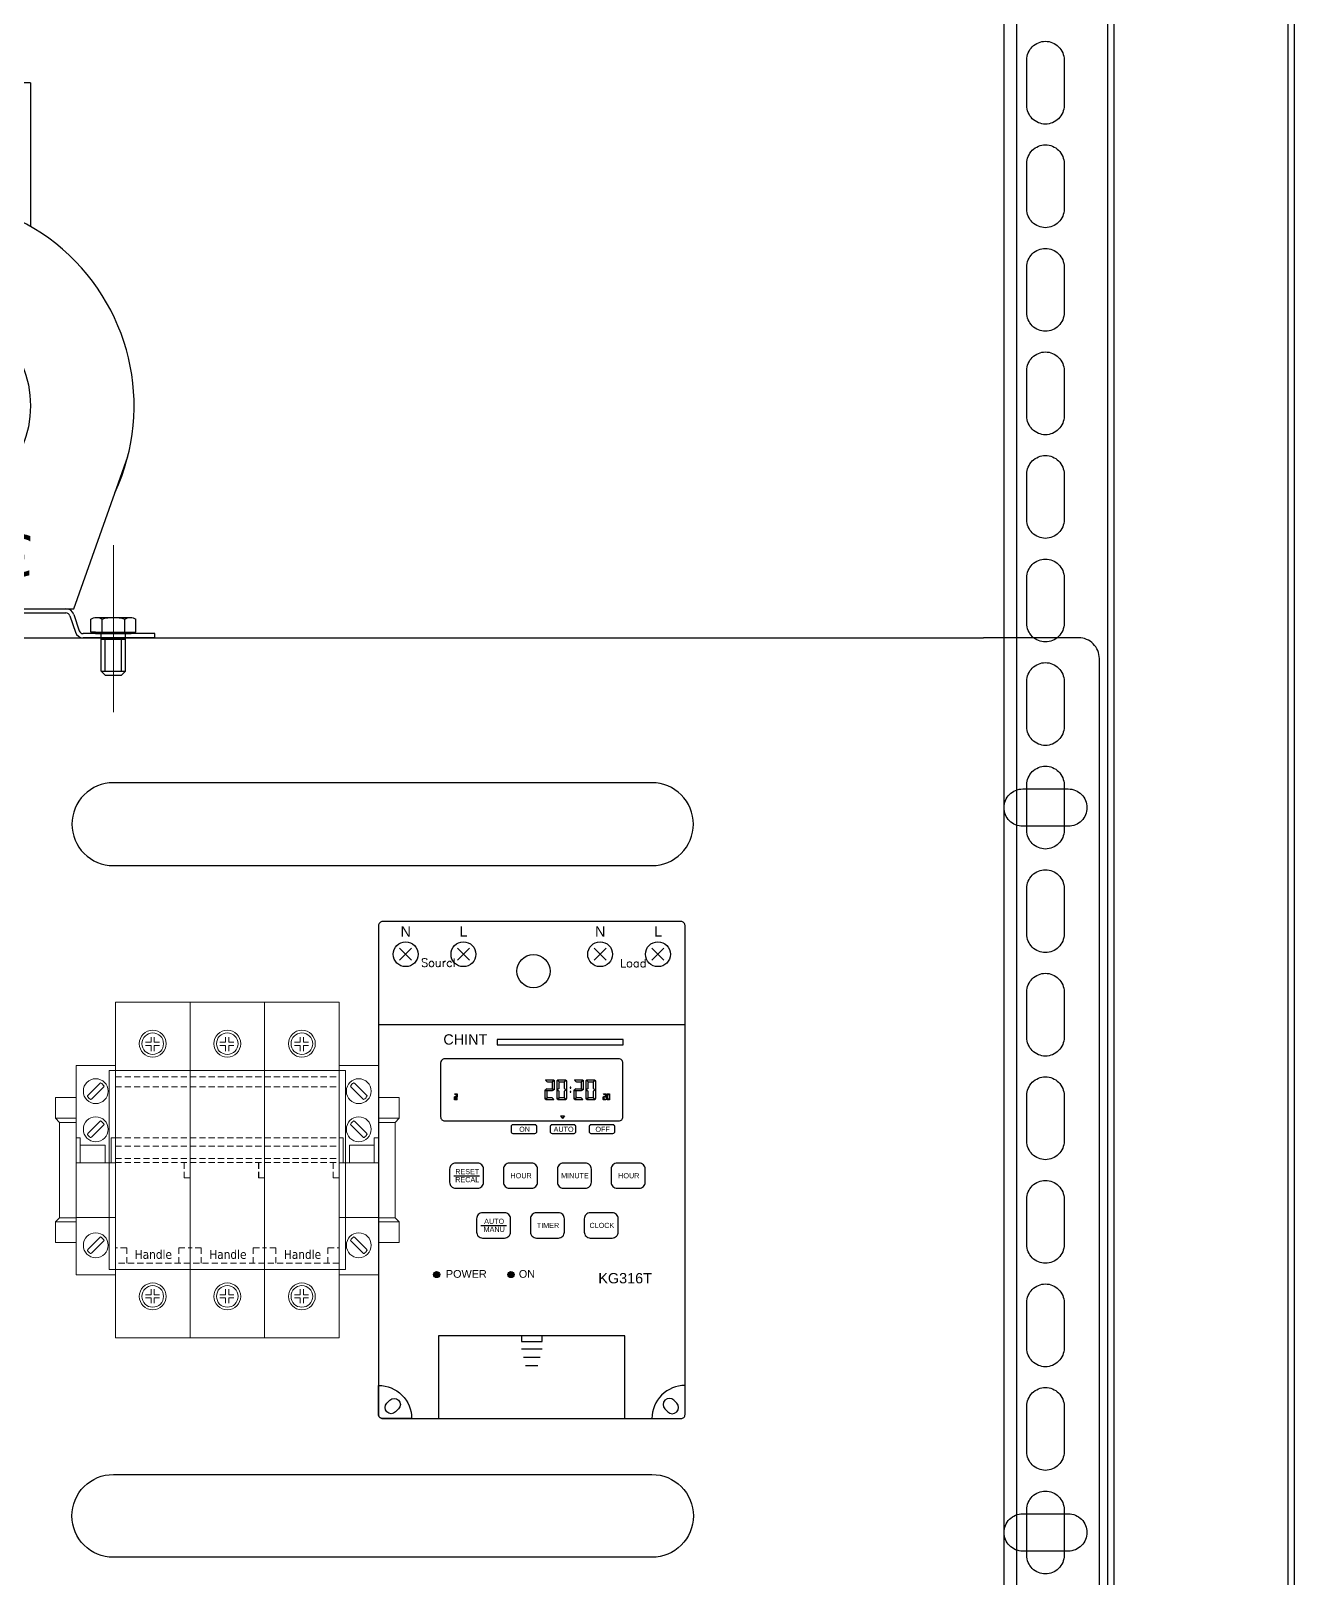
# Model space of a CAD drawing. Header units: millimetres. Extents: x -28296 to 1159, y -35880 to -26991.
# Drawn here: x -23359 to -23054.1, y -33031.2 to -32657.7 of the extents above; entities that cross this region are included whole.
import ezdxf
from ezdxf.enums import TextEntityAlignment as Align

# ---------------------------------------------------------------- set-up
doc = ezdxf.new("R2010")
doc.units = ezdxf.units.MM
doc.header["$LTSCALE"] = 3
for name, pattern in [('ASVLTYPE', [0.75, 0.5, -0.25]), ('CENTER', [50.8, 31.75, -6.35, 6.35, -6.35]), ('DASHED', [19.05, 12.7, -6.35])]:
    doc.linetypes.add(name, pattern=pattern)
for name, color, linetype in [('@.DM. NÉT CHÍNH', 7, 'Continuous'), ('@.VISIBLE', 7, 'Continuous'), ('dim', 7, 'Continuous'), ('EQUIPMENT', 4, 'Continuous')]:
    doc.layers.add(name, color=color, linetype=linetype)
doc.layers.add('Center', color=10, linetype='CENTER', lineweight=9)
doc.styles.add('Arial', font='arial.ttf')
doc.styles.get("Standard").update_dxf_attribs({"font": 'arial.ttf'})
doc.styles.add('Tahoma (Input Text)', font='tahoma.ttf')

# ---------------------------------------------------------------- blocks, each defined once
blk = doc.blocks.new('Oval-L')
at = {"layer": '@.VISIBLE', "color": 6}
blk.add_lwpolyline([(-5.5, -4.5), (5.5, -4.5, 0.414214), (10, 0), (10, 0, 0.414214), (5.5, 4.5), (-5.5, 4.5, 0.414214), (-10, 0), (-10, 0, 0.414214)], format="xyb", close=True, dxfattribs=at)
blk = doc.blocks.new('Oval 20x9')
at = {"layer": '@.VISIBLE', "color": 2}
blk.add_lwpolyline([(-5.5, -4.5), (5.5, -4.5, 0.414214), (10, 0), (10, 0, 0.414214), (5.5, 4.5), (-5.5, 4.5, 0.414214), (-10, 0), (-10, 0, 0.414214)], format="xyb", close=True, dxfattribs=at)
blk = doc.blocks.new('*U371')
at = {"layer": '@.VISIBLE'}
blk.add_line((28, 128.5), (778, 128.5), dxfattribs=at)
blk.add_lwpolyline([(778, -128.5), (801, -128.5, 0.414214), (806, -123.5), (806, 123.5, 0.414214), (801, 128.5), (778, 128.5)], format="xyb", dxfattribs=at)
at = {"layer": '@.VISIBLE', "xscale": -1}
for p in [(793, 87.5), (793, -87.5)]:
    blk.add_blockref('Oval 20x9', p, dxfattribs=at)
blk = doc.blocks.new('M6x10')
at = {"color": 0, "linetype": 'Continuous'}
for p, q in [((0, -4.31), (0, 4.31)), ((0, 4.31), (0.35, 4.31)), ((0.35, -5.46), (0.35, 5.46)), ((0.35, 5.46), (3.51, 5.46)), ((0.35, 4.31), (0.35, 5.46)), ((3.92, -4.09), (3.92, 4.09)), ((-10, 1.98), (-9.03, 2.95)), ((-10, -1.98), (-10, 1.98)), ((-9.03, 2.95), (0, 2.95)), ((-9.03, -2.95), (-9.03, 2.95)), ((-1.33, -2.95), (-1.33, 2.95)), ((0.35, 2.73), (3.51, 2.73)), ((-10, -1.98), (-9.03, -2.95)), ((-9.03, -2.95), (0, -2.95)), ((0.35, -2.73), (3.51, -2.73)), ((0, -4.31), (0.35, -4.31)), ((0.35, -4.31), (0.35, -5.46)), ((0.35, -5.46), (3.51, -5.46))]:
    blk.add_line(p, q, dxfattribs=at)
at = {"color": 0, "linetype": 'DASHED'}
for p, q in [((-9.03, 1.98), (-1.33, 1.98)), ((-9.03, -1.98), (-1.33, -1.98))]:
    blk.add_line(p, q, dxfattribs=at)
at = {"color": 0, "linetype": 'Continuous'}
for centre, radius, start, end in [((1.4, 4.09), 2.51, 327.1328, 32.8672), ((-5.53, 0), 9.45, 343.2214, 16.7786), ((1.4, -4.09), 2.51, 327.1328, 32.8672)]:
    blk.add_arc(centre, radius, start, end, dxfattribs=at)
blk = doc.blocks.new('*U361')
for p, q in [((5874.26, 383.96), (5891.54, 383.96)), ((5874.26, 383.96), (5874.26, 382.96)), ((5874.26, 382.96), (5891.54, 382.96)), ((5893.8, 378.33), (5892.49, 382.28)), ((5894.75, 378.65), (5893.44, 382.6)), ((5963.77, 378.65), (5965.08, 382.6)), ((5964.72, 378.33), (5966.03, 382.28)), ((5984.26, 383.96), (5966.98, 383.96)), ((5984.26, 382.96), (5966.98, 382.96)), ((5984.26, 383.96), (5984.26, 382.96)), ((5962.82, 377.96), (5895.7, 377.96)), ((5926.26, 251.7), (5926.26, 247.96)), ((5932.26, 251.7), (5932.26, 247.96)), ((5932.26, 247.96), (5926.26, 247.96))]:
    blk.add_line(p, q)
at = {"lineweight": -3}
for p, q in [((5893.8, 376.96), (5880.79, 340.23)), ((5895.7, 376.96), (5893.8, 376.96)), ((5962.82, 376.96), (5895.7, 376.96)), ((5962.82, 376.96), (5964.72, 376.96)), ((5964.72, 376.96), (5977.58, 340.83)), ((5904.26, 249.96), (5904.26, 284.66)), ((5954.26, 249.96), (5954.26, 284.66)), ((5919.26, 249.96), (5921.26, 253.43)), ((5920.26, 251.7), (5938.26, 251.7)), ((5921.26, 253.43), (5937.26, 253.43)), ((5921.26, 253.43), (5923.26, 253.43)), ((5923.26, 253.43), (5923.26, 251.7)), ((5935.26, 253.43), (5935.26, 251.7)), ((5939.26, 249.96), (5937.26, 253.43)), ((5904.26, 249.96), (5919.26, 249.96)), ((5954.26, 249.96), (5939.26, 249.96))]:
    blk.add_line(p, q, dxfattribs=at)
blk.add_circle((5929.26, 327.96), 25, dxfattribs=at)
for centre, radius, start, end in [((5891.54, 381.96), 2, 18.4349, 90), ((5891.54, 381.96), 1, 18.4349, 90), ((5966.98, 381.96), 2, 90, 161.5651), ((5966.98, 381.96), 1, 90, 161.5651), ((5895.7, 378.96), 2, 198.4349, 270), ((5895.7, 378.96), 1, 198.4349, 270), ((5962.82, 378.96), 1, 270, 341.5651), ((5962.82, 378.96), 2, 270, 341.5651)]:
    blk.add_arc(centre, radius, start, end)
blk.add_arc((5929.26, 327.96), 50, 155.1749, 24.2721, dxfattribs=at)
at = {"layer": 'Center', "ltscale": 0.5}
for p, q in [((5884.26, 361.63), (5884.26, 401.95)), ((5974.26, 361.63), (5974.26, 401.95))]:
    blk.add_line(p, q, dxfattribs=at)
at = {"layer": 'Center'}
for p, q in [((5929.26, 317.96), (5929.26, 337.96)), ((5919.26, 327.96), (5939.26, 327.96))]:
    blk.add_line(p, q, dxfattribs=at)
at = {"xscale": -1, "rotation": 90}
blk.add_blockref('M6x10', (5884.26, 382.96), dxfattribs=at)
at = {"rotation": 270}
blk.add_blockref('M6x10', (5974.26, 382.96), dxfattribs=at)
at = {"color": 40, "lineweight": -3, "true_color": 0xf8d731}
note = blk.add_mtext_dynamic_manual_height_columns('300-600A\\P', width=10, gutter_width=0, heights=[15.56, 3.14], dxfattribs=dict(at, insert=(5903.4, 369.12), char_height=10, attachment_point=1, style='Tahoma (Input Text)'))
for column, words in zip(note.columns.linked_columns, [' ']):
    column.text = words
blk = doc.blocks.new('fdfdgg')
at = {"layer": 'dim', "lineweight": 9}
for p, q in [((21553.96, -263092.76), (21563.46, -263092.76)), ((21553.96, -263092.76), (21553.96, -263143.26)), ((21563.46, -263092.76), (21563.46, -263143.26)), ((21560.65, -263100), (21557.67, -263097.02)), ((21559.76, -263100.89), (21556.78, -263097.91)), ((21563.46, -263100.51), (21568.46, -263100.51)), ((21568.46, -263100.51), (21568.46, -263105.51)), ((21559.76, -263110.09), (21556.78, -263107.11)), ((21560.65, -263109.2), (21557.67, -263106.22)), ((21563.46, -263105.51), (21568.46, -263105.51)), ((21567.46, -263106.51), (21563.46, -263106.51)), ((21568.46, -263105.51), (21567.46, -263106.51)), ((21567.46, -263106.51), (21567.46, -263129.51)), ((21554.96, -263110.26), (21553.96, -263110.26)), ((21554.96, -263116.26), (21554.96, -263110.26)), ((21556.46, -263116.26), (21556.46, -263111.96)), ((21556.46, -263111.96), (21562.46, -263111.96)), ((21563.46, -263110.26), (21562.46, -263110.26)), ((21562.46, -263110.26), (21562.46, -263116.26)), ((21553.96, -263116.26), (21563.46, -263116.26)), ((21553.96, -263129.46), (21563.46, -263129.46)), ((21567.46, -263129.51), (21563.46, -263129.51)), ((21563.46, -263130.51), (21568.46, -263130.51)), ((21567.46, -263129.51), (21568.46, -263130.51)), ((21568.46, -263130.51), (21568.46, -263135.51)), ((21560.65, -263137.2), (21557.67, -263134.22)), ((21559.76, -263138.09), (21556.78, -263135.11)), ((21563.46, -263135.51), (21568.46, -263135.51)), ((21563.46, -263143.26), (21553.96, -263143.26))]:
    blk.add_line(p, q, dxfattribs=at)
for centre in [(21558.71, -263098.96), (21558.71, -263108.16), (21558.71, -263136.16)]:
    blk.add_circle(centre, 3, dxfattribs=at)
for centre, radius, start, end in [((21558.71, -263098.96), 2.35, 123.5008, 146.4992), ((21557.53, -263097.16), 0.2, 45, 123.5008), ((21556.92, -263097.77), 0.2, 146.4992, 225), ((21558.71, -263098.96), 2.35, 303.5008, 326.4992), ((21560.51, -263100.14), 0.2, 326.4992, 45), ((21559.9, -263100.75), 0.2, 225, 303.5008), ((21556.92, -263106.97), 0.2, 146.4992, 225), ((21558.71, -263108.16), 2.35, 123.5008, 146.4992), ((21557.53, -263106.36), 0.2, 45, 123.5008), ((21559.9, -263109.95), 0.2, 225, 303.5008), ((21558.71, -263108.16), 2.35, 303.5008, 326.4992), ((21560.51, -263109.34), 0.2, 326.4992, 45), ((21558.71, -263136.16), 2.35, 123.5008, 146.4992), ((21557.53, -263134.36), 0.2, 45, 123.5008), ((21556.92, -263134.97), 0.2, 146.4992, 225), ((21559.9, -263137.95), 0.2, 225, 303.5008), ((21558.71, -263136.16), 2.35, 303.5008, 326.4992), ((21560.51, -263137.34), 0.2, 326.4992, 45)]:
    blk.add_arc(centre, radius, start, end, dxfattribs=at)
at = {"layer": 'EQUIPMENT', "color": 132, "linetype": 'ASVLTYPE', "lineweight": 9}
blk.add_lwpolyline([(21553.96, -263095.51), (21553.96, -263140.51)], dxfattribs=at)
blk = doc.blocks.new('gfdgfdgd')
at = {"layer": 'EQUIPMENT', "color": 30, "lineweight": 9}
for p, q in [((20060.74, -262008.25), (20059.37, -262008.25)), ((20060.74, -262009.02), (20059.37, -262009.02)), ((20060.74, -262007.01), (20060.74, -262008.25)), ((20060.74, -262009.02), (20060.74, -262010.39)), ((20061.51, -262007.01), (20061.51, -262008.25)), ((20062.75, -262008.25), (20061.51, -262008.25)), ((20061.51, -262009.02), (20061.51, -262010.39)), ((20062.75, -262009.02), (20061.51, -262009.02)), ((20078.74, -262008.25), (20077.37, -262008.25)), ((20078.74, -262009.02), (20077.37, -262009.02)), ((20078.74, -262007.01), (20078.74, -262008.25)), ((20078.74, -262009.02), (20078.74, -262010.39)), ((20079.51, -262007.01), (20079.51, -262008.25)), ((20080.75, -262008.25), (20079.51, -262008.25)), ((20079.51, -262009.02), (20079.51, -262010.39)), ((20080.75, -262009.02), (20079.51, -262009.02)), ((20096.74, -262008.25), (20095.37, -262008.25)), ((20096.74, -262009.02), (20095.37, -262009.02)), ((20096.74, -262007.01), (20096.74, -262008.25)), ((20096.74, -262009.02), (20096.74, -262010.39)), ((20097.51, -262007.01), (20097.51, -262008.25)), ((20098.75, -262008.25), (20097.51, -262008.25)), ((20097.51, -262009.02), (20097.51, -262010.39)), ((20098.75, -262009.02), (20097.51, -262009.02)), ((20060.74, -262069.23), (20059.37, -262069.23)), ((20060.74, -262070), (20059.37, -262070)), ((20060.74, -262069.23), (20060.74, -262067.85)), ((20060.74, -262071.24), (20060.74, -262070)), ((20061.51, -262069.23), (20061.51, -262067.85)), ((20062.75, -262069.23), (20061.51, -262069.23)), ((20062.75, -262070), (20061.51, -262070)), ((20061.51, -262071.24), (20061.51, -262070)), ((20078.74, -262069.23), (20077.37, -262069.23)), ((20078.74, -262070), (20077.37, -262070)), ((20078.74, -262069.23), (20078.74, -262067.85)), ((20078.74, -262071.24), (20078.74, -262070)), ((20079.51, -262069.23), (20079.51, -262067.85)), ((20080.75, -262069.23), (20079.51, -262069.23)), ((20080.75, -262070), (20079.51, -262070)), ((20079.51, -262071.24), (20079.51, -262070)), ((20096.74, -262069.23), (20095.37, -262069.23)), ((20096.74, -262070), (20095.37, -262070)), ((20096.74, -262069.23), (20096.74, -262067.85)), ((20096.74, -262071.24), (20096.74, -262070)), ((20097.51, -262069.23), (20097.51, -262067.85)), ((20098.75, -262069.23), (20097.51, -262069.23)), ((20098.75, -262070), (20097.51, -262070)), ((20097.51, -262071.24), (20097.51, -262070))]:
    blk.add_line(p, q, dxfattribs=at)
at = {"layer": 'EQUIPMENT', "color": 132, "linetype": 'ASVLTYPE', "lineweight": 9}
for p, q in [((20052.14, -262019), (20070.14, -262019)), ((20070.14, -262019), (20088.14, -262019)), ((20088.14, -262019), (20106.14, -262019)), ((20052.14, -262031.32), (20070.14, -262031.32)), ((20070.14, -262031.32), (20088.14, -262031.32)), ((20088.14, -262031.32), (20106.14, -262031.32)), ((20052.14, -262033.32), (20070.14, -262033.32)), ((20052.14, -262036.32), (20070.14, -262036.32)), ((20070.14, -262033.32), (20088.14, -262033.32)), ((20070.14, -262036.32), (20088.14, -262036.32)), ((20088.14, -262033.32), (20106.14, -262033.32)), ((20088.14, -262036.32), (20106.14, -262036.32)), ((20052.14, -262037.32), (20070.14, -262037.32)), ((20070.14, -262037.32), (20088.14, -262037.32)), ((20088.14, -262037.32), (20106.14, -262037.32))]:
    blk.add_line(p, q, dxfattribs=at)
at = {"layer": 'EQUIPMENT', "color": 31, "linetype": 'Continuous', "lineweight": 9}
for points in [[(20052.14, -261998.62), (20070.14, -261998.62), (20070.14, -262079.62), (20052.14, -262079.62)], [(20070.14, -261998.62), (20088.14, -261998.62), (20088.14, -262079.62), (20070.14, -262079.62)], [(20088.14, -261998.62), (20106.14, -261998.62), (20106.14, -262079.62), (20088.14, -262079.62)]]:
    blk.add_lwpolyline(points, close=True, dxfattribs=at)
for points in [[(20070.14, -261998.62), (20070.14, -262079.62)], [(20070.14, -261998.62), (20070.14, -262079.62)], [(20088.14, -261998.62), (20088.14, -262079.62)], [(20088.14, -261998.62), (20088.14, -262079.62)], [(20106.14, -261998.62), (20106.14, -262079.62)]]:
    blk.add_lwpolyline(points, dxfattribs=at)
at = {"layer": 'EQUIPMENT', "color": 132, "linetype": 'ASVLTYPE', "lineweight": 9}
for points in [[(20052.14, -262016.62), (20070.14, -262016.62), (20070.14, -262061.62), (20052.14, -262061.62)], [(20070.14, -262016.62), (20088.14, -262016.62), (20088.14, -262061.62), (20070.14, -262061.62)], [(20088.14, -262016.62), (20106.14, -262016.62), (20106.14, -262061.62), (20088.14, -262061.62)]]:
    blk.add_lwpolyline(points, close=True, dxfattribs=at)
for points in [[(20070.14, -262016.62), (20070.14, -262061.62)], [(20070.14, -262016.62), (20070.14, -262061.62)], [(20088.14, -262016.62), (20088.14, -262061.62)], [(20088.14, -262016.62), (20088.14, -262061.62)], [(20070.14, -262041.04), (20068.71, -262041.04), (20068.71, -262037.32)], [(20088.14, -262041.04), (20086.71, -262041.04), (20086.71, -262037.32)], [(20106.14, -262041.04), (20104.71, -262041.04), (20104.71, -262037.32)], [(20054.87, -262061.62), (20054.87, -262057.91), (20052.14, -262057.91)], [(20067.41, -262061.62), (20067.41, -262057.91), (20070.14, -262057.91)], [(20072.87, -262061.62), (20072.87, -262057.91), (20070.14, -262057.91)], [(20072.87, -262061.62), (20072.87, -262057.91), (20070.14, -262057.91)], [(20085.41, -262061.62), (20085.41, -262057.91), (20088.14, -262057.91)], [(20090.87, -262061.62), (20090.87, -262057.91), (20088.14, -262057.91)], [(20103.41, -262061.62), (20103.41, -262057.91), (20106.14, -262057.91)]]:
    blk.add_lwpolyline(points, dxfattribs=at)
at = {"layer": 'EQUIPMENT', "color": 141, "lineweight": 9}
for centre in [(20061.14, -262008.62), (20079.14, -262008.62), (20097.14, -262008.62), (20061.14, -262069.62), (20079.14, -262069.62), (20097.14, -262069.62)]:
    blk.add_circle(centre, 3.24, dxfattribs=at)
at = {"layer": 'EQUIPMENT', "color": 9, "lineweight": 9}
for centre in [(20061.14, -262008.62), (20079.14, -262008.62), (20097.14, -262008.62), (20061.14, -262069.62), (20079.14, -262069.62), (20097.14, -262069.62)]:
    blk.add_circle(centre, 2.61, dxfattribs=at)
at = {"color": 6, "xscale": -1}
blk.add_blockref('fdfdgg', (41606.1, 1078.88), dxfattribs=at)
at = {"color": 6}
blk.add_blockref('fdfdgg', (-1447.83, 1078.88), dxfattribs=at)
at = {"layer": 'EQUIPMENT', "color": 9, "linetype": 'Continuous', "lineweight": 9, "style": 'Tahoma (Input Text)'}
for p in [(20061.29, -262059.48), (20079.29, -262059.48), (20097.29, -262059.48)]:
    blk.add_text('Handle', height=2.16, dxfattribs=at).set_placement(p, align=Align.MIDDLE_CENTER)
blk = doc.blocks.new('ffdgfdgd')
at = {"color": 3, "lineweight": 9}
blk.add_lwpolyline([(19954.75, -262015.12), (20011.75, -262015.12), (20011.75, -262063.12), (19954.75, -262063.12)], close=True, dxfattribs=at)
at = {"layer": 'EQUIPMENT', "color": 132, "linetype": 'ASVLTYPE', "lineweight": 9}
for p, q in [((19956.25, -262019), (19974.25, -262019)), ((19974.25, -262019), (19992.25, -262019)), ((19992.25, -262019), (20010.25, -262019)), ((19956.25, -262031.32), (19974.25, -262031.32)), ((19974.25, -262031.32), (19992.25, -262031.32)), ((19992.25, -262031.32), (20010.25, -262031.32)), ((19956.25, -262033.32), (19974.25, -262033.32)), ((19956.25, -262036.32), (19974.25, -262036.32)), ((19974.25, -262033.32), (19992.25, -262033.32)), ((19974.25, -262036.32), (19992.25, -262036.32)), ((19992.25, -262033.32), (20010.25, -262033.32)), ((19992.25, -262036.32), (20010.25, -262036.32)), ((19956.25, -262037.32), (19974.25, -262037.32)), ((19974.25, -262037.32), (19992.25, -262037.32)), ((19992.25, -262037.32), (20010.25, -262037.32))]:
    blk.add_line(p, q, dxfattribs=at)
at = {"layer": 'EQUIPMENT', "color": 31, "linetype": 'Continuous', "lineweight": 9}
for points in [[(19956.25, -262016.62), (19956.25, -262061.62)], [(19956.25, -262061.62), (19956.25, -262016.62)], [(19974.25, -262016.62), (19974.25, -262061.62)], [(19974.25, -262016.62), (19974.25, -262061.62)], [(19974.25, -262016.62), (19974.25, -262061.62)], [(19974.25, -262061.62), (19974.25, -262016.62)], [(19992.25, -262016.62), (19992.25, -262061.62)], [(19992.25, -262016.62), (19992.25, -262061.62)], [(19992.25, -262016.62), (19992.25, -262061.62)], [(19992.25, -262061.62), (19992.25, -262016.62)], [(20010.25, -262016.62), (20010.25, -262061.62)], [(20010.25, -262016.62), (20010.25, -262061.62)]]:
    blk.add_lwpolyline(points, dxfattribs=at)
at = {"layer": 'EQUIPMENT', "color": 132, "linetype": 'ASVLTYPE', "lineweight": 9}
for points in [[(19956.25, -262016.62), (19974.25, -262016.62), (19974.25, -262061.62), (19956.25, -262061.62)], [(19974.25, -262016.62), (19992.25, -262016.62), (19992.25, -262061.62), (19974.25, -262061.62)], [(19992.25, -262016.62), (20010.25, -262016.62), (20010.25, -262061.62), (19992.25, -262061.62)]]:
    blk.add_lwpolyline(points, close=True, dxfattribs=at)
for points in [[(19974.25, -262016.62), (19974.25, -262061.62)], [(19974.25, -262016.62), (19974.25, -262061.62)], [(19992.25, -262016.62), (19992.25, -262061.62)], [(19992.25, -262016.62), (19992.25, -262061.62)], [(19974.25, -262041.04), (19972.83, -262041.04), (19972.83, -262037.32)], [(19992.25, -262041.04), (19990.83, -262041.04), (19990.83, -262037.32)], [(20010.25, -262041.04), (20008.83, -262041.04), (20008.83, -262037.32)], [(19971.52, -262061.62), (19971.52, -262057.91), (19974.25, -262057.91)], [(19976.98, -262061.62), (19976.98, -262057.91), (19974.25, -262057.91)], [(19989.52, -262061.62), (19989.52, -262057.91), (19992.25, -262057.91)], [(19994.98, -262061.62), (19994.98, -262057.91), (19992.25, -262057.91)], [(20007.52, -262061.62), (20007.52, -262057.91), (20010.25, -262057.91)]]:
    blk.add_lwpolyline(points, dxfattribs=at)
at = {"layer": 'EQUIPMENT', "color": 9, "linetype": 'Continuous', "lineweight": 9, "style": 'Tahoma (Input Text)'}
for p in [(19965.4, -262059.48), (19983.4, -262059.48), (20001.4, -262059.48)]:
    blk.add_text('Handle', height=2.16, dxfattribs=at).set_placement(p, align=Align.MIDDLE_CENTER)
blk = doc.blocks.new('*U45')
at = {"color": 6}
for name, p in [('gfdgfdgd', (-20079.14, 261998.62)), ('ffdgfdgd', (-19983.25, 261998.62))]:
    blk.add_blockref(name, p, dxfattribs=at)
blk = doc.blocks.new('*U69')
h = blk.add_hatch(color=13)
h.set_gradient(color1=(252, 84, 87), color2=(252, 49, 52), one_color=1, tint=0.59, name='INVCYLINDER')
edge = h.paths.add_edge_path()
edge.add_arc((-22.97, 34.77), 0.75, 0, 360)
h = blk.add_hatch(color=13)
h.set_gradient(color1=(252, 84, 87), color2=(252, 49, 52), one_color=1, tint=0.59, name='INVCYLINDER')
edge = h.paths.add_edge_path()
edge.add_arc((-5.03, 34.77), 0.75, 0, 360)
for p, q in [((-29, 110.65), (-31.9, 113.54)), ((-29, 113.54), (-31.9, 110.65)), ((-15.05, 113.54), (-17.95, 110.65)), ((-15.05, 110.65), (-17.95, 113.54)), ((15.05, 113.54), (17.95, 110.65)), ((15.05, 110.65), (17.95, 113.54)), ((29, 110.65), (31.9, 113.54)), ((29, 113.54), (31.9, 110.65)), ((-37, 95.16), (37, 95.16)), ((3.24, 79.35), (3.75, 79.06)), ((3.75, 79.63), (3.34, 79.37)), ((3.34, 79.37), (3.75, 79.12)), ((3.83, 81.25), (3.35, 81.73)), ((4.86, 81.25), (5.34, 81.73)), ((4.9, 81.21), (5.38, 81.69)), ((4.94, 79.69), (5.44, 79.4)), ((4.94, 79.63), (5.35, 79.37)), ((5.35, 79.37), (4.94, 79.12)), ((6.64, 79.69), (6.14, 79.4)), ((6.14, 79.35), (6.64, 79.06)), ((6.68, 81.21), (6.2, 81.69)), ((6.72, 81.25), (6.24, 81.73)), ((7.75, 81.25), (8.24, 81.73)), ((7.79, 81.21), (8.27, 81.69)), ((7.83, 79.69), (8.34, 79.4)), ((8.34, 79.35), (7.83, 79.06)), ((10.24, 79.35), (10.75, 79.06)), ((10.75, 79.63), (10.34, 79.37)), ((10.34, 79.37), (10.75, 79.12)), ((10.83, 81.25), (10.35, 81.73)), ((11.86, 81.25), (12.34, 81.73)), ((11.9, 81.21), (12.38, 81.69)), ((11.94, 79.69), (12.44, 79.4)), ((11.94, 79.63), (12.35, 79.37)), ((12.35, 79.37), (11.94, 79.12)), ((13.64, 79.69), (13.14, 79.4)), ((13.14, 79.35), (13.64, 79.06)), ((13.68, 81.21), (13.2, 81.69)), ((13.72, 81.25), (13.24, 81.73)), ((14.75, 81.25), (15.24, 81.73)), ((14.79, 81.21), (15.27, 81.69)), ((14.83, 79.69), (15.34, 79.4)), ((15.34, 79.35), (14.83, 79.06)), ((-18.68, 77.67), (-18.53, 77.58)), ((-18.52, 77.13), (-18.66, 76.98)), ((-18.5, 78.24), (-18.65, 78.38)), ((-18.53, 77.75), (-18.65, 77.68)), ((-18.65, 77.68), (-18.53, 77.6)), ((-18.5, 77.11), (-18.64, 76.96)), ((-18.19, 78.24), (-18.05, 78.38)), ((-18.19, 77.11), (-18.05, 76.97)), ((-18.18, 78.23), (-18.04, 78.37)), ((-18.18, 77.13), (-18.04, 76.98)), ((-18.17, 77.77), (-18.02, 77.68)), ((-18.17, 77.75), (-18.05, 77.68)), ((-18.05, 77.68), (-18.17, 77.6)), ((-18.02, 77.67), (-18.17, 77.58)), ((3.78, 77.55), (3.3, 77.07)), ((3.84, 77.49), (3.36, 77.01)), ((4.86, 77.5), (5.34, 77.01)), ((6.67, 77.55), (6.19, 77.07)), ((6.73, 77.49), (6.25, 77.01)), ((7.75, 77.5), (8.24, 77.01)), ((7.79, 77.53), (8.27, 77.05)), ((10.78, 77.55), (10.3, 77.07)), ((10.84, 77.49), (10.36, 77.01)), ((11.86, 77.5), (12.34, 77.01)), ((13.67, 77.55), (13.19, 77.07)), ((13.73, 77.49), (13.25, 77.01)), ((14.75, 77.5), (15.24, 77.01)), ((14.79, 77.53), (15.27, 77.05)), ((17.26, 77.67), (17.41, 77.58)), ((17.42, 77.13), (17.28, 76.98)), ((17.43, 78.24), (17.29, 78.38)), ((17.41, 77.75), (17.29, 77.68)), ((17.29, 77.68), (17.41, 77.6)), ((17.44, 77.11), (17.29, 76.96)), ((17.74, 78.24), (17.89, 78.38)), ((17.74, 77.11), (17.89, 76.97)), ((17.76, 78.23), (17.9, 78.37)), ((17.77, 77.77), (17.92, 77.68)), ((17.77, 77.75), (17.89, 77.68)), ((17.89, 77.68), (17.77, 77.6)), ((18.28, 77.77), (18.13, 77.68)), ((18.13, 77.67), (18.28, 77.58)), ((18.29, 77.13), (18.14, 76.98)), ((18.29, 78.23), (18.15, 78.37)), ((18.3, 78.24), (18.16, 78.38)), ((18.31, 77.11), (18.16, 76.96)), ((18.61, 78.24), (18.76, 78.38)), ((18.61, 77.11), (18.76, 76.97)), ((18.62, 78.23), (18.77, 78.37)), ((18.62, 77.12), (18.77, 76.98)), ((18.64, 77.77), (18.79, 77.68)), ((18.79, 77.67), (18.64, 77.58)), ((-18.83, 58.63), (-12.62, 58.63)), ((-12.33, 46.63), (-6.12, 46.63)), ((-2.49, 16.83), (2.49, 16.83)), ((-1.99, 14.83), (1.99, 14.83)), ((-1.49, 12.83), (1.49, 12.83))]:
    blk.add_line(p, q)
at = {"color": 253}
blk.add_line((6.93, 73.11), (7.39, 72.48), dxfattribs=at)
for points in [[(-36, 0), (36, 0, 0.414214), (37, 1), (37, 119, 0.414214), (36, 120), (-36, 120, 0.414214), (-37, 119), (-37, 1, 0.414214)], [(-21, 71.85), (21, 71.85, 0.414214), (22, 72.85), (22, 85.85, 0.414214), (21, 86.85), (-21, 86.85, 0.414214), (-22, 85.85), (-22, 72.85, 0.414214)], [(-29, 0), (-29, 0), (-36, 0, -0.414214), (-37, 1), (-37, 8), (-37, 8, -0.414214)], [(29, 0), (29, 0), (36, 0, 0.414214), (37, 1), (37, 8), (37, 8, 0.414214)]]:
    blk.add_lwpolyline(points, format="xyb", close=True)
at = {"color": 5}
blk.add_lwpolyline([(-8.35, 90.2), (22.05, 90.2), (22.05, 91.52), (-8.35, 91.52)], close=True, dxfattribs=at)
for points in [[(3.3, 77.07, -0.160054), (3.24, 77.23), (3.24, 79.35)], [(3.35, 81.73, -0.173003), (3.52, 81.8), (5.16, 81.8, -0.173003), (5.34, 81.73)], [(3.78, 77.55, -0.143329), (3.75, 77.65), (3.75, 79.06)], [(3.83, 81.25, -0.161906), (3.94, 81.29), (4.74, 81.29, -0.161906), (4.86, 81.25)], [(4.9, 81.21, -0.161906), (4.94, 81.1), (4.94, 79.69)], [(5.38, 81.69, -0.173003), (5.44, 81.52), (5.44, 79.4)], [(6.14, 79.4), (6.14, 81.52, -0.173003), (6.2, 81.69, -0.173003)], [(6.19, 77.07, -0.160054), (6.14, 77.23), (6.14, 79.35)], [(6.24, 81.73, -0.173003), (6.42, 81.8), (8.06, 81.8, -0.173003), (8.23, 81.73)], [(6.64, 79.69), (6.64, 81.1, -0.161906), (6.68, 81.21, -0.161906)], [(6.67, 77.55, -0.143329), (6.64, 77.65), (6.64, 79.06)], [(6.72, 81.25, -0.161906), (6.84, 81.29), (7.64, 81.29, -0.161906), (7.75, 81.25)], [(7.79, 81.21, -0.161906), (7.83, 81.1), (7.83, 79.69)], [(7.83, 79.06), (7.83, 77.65, -0.161678), (7.79, 77.53, -0.161678)], [(8.27, 81.69, -0.173003), (8.34, 81.52), (8.34, 79.4)], [(8.34, 79.35), (8.34, 77.23, -0.173003), (8.27, 77.05, -0.173003)], [(10.3, 77.07, -0.160054), (10.24, 77.23), (10.24, 79.35)], [(10.35, 81.73, -0.173003), (10.52, 81.8), (12.16, 81.8, -0.173003), (12.34, 81.73)], [(10.78, 77.55, -0.143329), (10.75, 77.65), (10.75, 79.06)], [(10.83, 81.25, -0.161906), (10.94, 81.29), (11.74, 81.29, -0.161906), (11.86, 81.25)], [(11.9, 81.21, -0.161906), (11.94, 81.1), (11.94, 79.69)], [(12.38, 81.69, -0.173003), (12.44, 81.52), (12.44, 79.4)], [(13.14, 79.4), (13.14, 81.52, -0.173003), (13.2, 81.69, -0.173003)], [(13.19, 77.07, -0.160054), (13.14, 77.23), (13.14, 79.35)], [(13.24, 81.73, -0.173003), (13.42, 81.8), (15.06, 81.8, -0.173003), (15.23, 81.73)], [(13.64, 79.69), (13.64, 81.1, -0.161906), (13.68, 81.21, -0.161906)], [(13.67, 77.55, -0.143329), (13.64, 77.65), (13.64, 79.06)], [(13.72, 81.25, -0.161906), (13.84, 81.29), (14.64, 81.29, -0.161906), (14.75, 81.25)], [(14.79, 81.21, -0.161906), (14.83, 81.1), (14.83, 79.69)], [(14.83, 79.06), (14.83, 77.65, -0.161678), (14.79, 77.53, -0.161678)], [(15.27, 81.69, -0.173003), (15.34, 81.52), (15.34, 79.4)], [(15.34, 79.35), (15.34, 77.23, -0.173003), (15.27, 77.05, -0.173003)], [(-18.66, 76.98, -0.160054), (-18.68, 77.03), (-18.68, 77.67)], [(-18.65, 78.38, -0.173003), (-18.59, 78.4), (-18.1, 78.4, -0.173003), (-18.05, 78.38)], [(-18.05, 76.97, -0.173003), (-18.1, 76.95), (-18.59, 76.95, -0.160054), (-18.64, 76.96, -0.160054)], [(-18.52, 77.13, -0.143329), (-18.53, 77.16), (-18.53, 77.58)], [(-18.5, 78.24, -0.161906), (-18.47, 78.25), (-18.23, 78.25, -0.161906), (-18.19, 78.24)], [(-18.19, 77.11, -0.162278), (-18.23, 77.1), (-18.47, 77.1, -0.143329), (-18.5, 77.11, -0.143329)], [(-18.18, 78.23, -0.161906), (-18.17, 78.19), (-18.17, 77.77)], [(-18.18, 77.13, 0.143329), (-18.17, 77.16), (-18.17, 77.58)], [(-18.04, 78.37, -0.173003), (-18.02, 78.32), (-18.02, 77.68)], [(-18.04, 76.98, 0.160054), (-18.02, 77.03), (-18.02, 77.67)], [(5.34, 77.02, -0.173003), (5.16, 76.95), (3.52, 76.95, -0.160054), (3.36, 77.01, -0.160054)], [(4.86, 77.5, -0.162278), (4.74, 77.46), (3.94, 77.46, -0.143329), (3.84, 77.49, -0.143329)], [(8.23, 77.02, -0.173003), (8.06, 76.95), (6.42, 76.95, -0.160054), (6.25, 77.01, -0.160054)], [(7.75, 77.5, -0.162278), (7.64, 77.46), (6.84, 77.46, -0.143329), (6.73, 77.49, -0.143329)], [(12.34, 77.02, -0.173003), (12.16, 76.95), (10.52, 76.95, -0.160054), (10.36, 77.01, -0.160054)], [(11.86, 77.5, -0.162278), (11.74, 77.46), (10.94, 77.46, -0.143329), (10.84, 77.49, -0.143329)], [(15.23, 77.02, -0.173003), (15.06, 76.95), (13.42, 76.95, -0.160054), (13.25, 77.01, -0.160054)], [(14.75, 77.5, -0.162278), (14.64, 77.46), (13.84, 77.46, -0.143329), (13.73, 77.49, -0.143329)], [(17.28, 76.98, -0.160054), (17.26, 77.03), (17.26, 77.67)], [(17.29, 78.38, -0.173003), (17.34, 78.4), (17.84, 78.4, -0.173003), (17.89, 78.38)], [(17.89, 76.97, -0.173003), (17.84, 76.95), (17.34, 76.95, -0.160054), (17.29, 76.96, -0.160054)], [(17.42, 77.13, -0.143329), (17.41, 77.16), (17.41, 77.58)], [(17.43, 78.24, -0.161906), (17.47, 78.25), (17.71, 78.25, -0.161906), (17.74, 78.24)], [(17.74, 77.11, -0.162278), (17.71, 77.1), (17.47, 77.1, -0.143329), (17.44, 77.11, -0.143329)], [(17.76, 78.23, -0.161906), (17.77, 78.19), (17.77, 77.77)], [(17.9, 78.37, -0.173003), (17.92, 78.32), (17.92, 77.68)], [(18.13, 77.68), (18.13, 78.32, -0.173003), (18.15, 78.37, -0.173003)], [(18.14, 76.98, -0.160054), (18.13, 77.03), (18.13, 77.67)], [(18.16, 78.38, -0.173003), (18.21, 78.4), (18.7, 78.4, -0.173003), (18.76, 78.38)], [(18.76, 76.97, -0.173003), (18.7, 76.95), (18.21, 76.95, -0.160054), (18.16, 76.96, -0.160054)], [(18.28, 77.77), (18.28, 78.19, -0.161906), (18.29, 78.23, -0.161906)], [(18.29, 77.13, -0.143329), (18.28, 77.16), (18.28, 77.58)], [(18.3, 78.24, -0.161906), (18.34, 78.25), (18.58, 78.25, -0.161906), (18.61, 78.24)], [(18.61, 77.11, -0.162278), (18.58, 77.1), (18.34, 77.1, -0.143329), (18.31, 77.11, -0.143329)], [(18.62, 78.23, -0.161906), (18.64, 78.19), (18.64, 77.77)], [(18.64, 77.58), (18.64, 77.16, -0.161678), (18.62, 77.12, -0.161678)], [(18.77, 78.37, -0.173003), (18.79, 78.32), (18.79, 77.68)], [(18.79, 77.67), (18.79, 77.03, -0.173003), (18.77, 76.98, -0.173003)]]:
    blk.add_lwpolyline(points, format="xyb")
for points in [[(3.75, 79.63), (4.94, 79.63)], [(4.94, 79.12), (3.75, 79.12)], [(3.95, 79.63), (4.74, 79.63)], [(4.74, 79.12), (3.95, 79.12)], [(10.75, 79.63), (11.94, 79.63)], [(11.94, 79.12), (10.75, 79.12)], [(10.95, 79.63), (11.74, 79.63)], [(11.74, 79.12), (10.95, 79.12)], [(-18.53, 77.75), (-18.17, 77.75)], [(-18.17, 77.6), (-18.53, 77.6)], [(-18.47, 77.75), (-18.23, 77.75)], [(-18.23, 77.6), (-18.47, 77.6)], [(17.41, 77.75), (17.77, 77.75)], [(17.77, 77.6), (17.41, 77.6)], [(17.47, 77.75), (17.71, 77.75)], [(17.71, 77.6), (17.47, 77.6)]]:
    blk.add_lwpolyline(points)
for points in [[(9.24, 79.77), (9.44, 79.77), (9.44, 79.97), (9.24, 79.97)], [(9.24, 78.77), (9.44, 78.77), (9.44, 78.97), (9.24, 78.97)], [(9.24, 78.77), (9.44, 78.77), (9.44, 78.97), (9.24, 78.97)], [(-22.5, 20), (-22.5, 0), (22.5, 0), (22.5, 20)], [(-2.49, 18.58), (2.49, 18.58), (2.49, 20), (-2.49, 20)]]:
    blk.add_lwpolyline(points, close=True)
at = {"color": 253}
blk.add_lwpolyline([(6.93, 73.11), (7.86, 73.11), (7.39, 72.48)], dxfattribs=at)
for points in [[(-4.54, 68.83), (0.77, 68.83, 0.414214), (1.22, 69.28), (1.22, 70.46, 0.414214), (0.77, 70.91), (-4.54, 70.91, 0.414214), (-4.99, 70.46), (-4.99, 69.28, 0.414214)], [(4.88, 68.83), (10.19, 68.83, 0.414214), (10.64, 69.28), (10.64, 70.46, 0.414214), (10.19, 70.91), (4.88, 70.91, 0.414214), (4.43, 70.46), (4.43, 69.28, 0.414214)], [(14.29, 68.83), (19.6, 68.83, 0.414214), (20.05, 69.28), (20.05, 70.46, 0.414214), (19.6, 70.91), (14.29, 70.91, 0.414214), (13.84, 70.46), (13.84, 69.28, 0.414214)], [(-34.27, 4.44, -1), (-32.15, 2.32), (-32.86, 1.61, -1), (-34.98, 3.73)], [(34.27, 4.44, 1), (32.15, 2.32), (32.86, 1.61, 1), (34.98, 3.73)]]:
    blk.add_lwpolyline(points, format="xyb", close=True, dxfattribs=at)
at = {"color": 5}
for points in [[(-18.38, 55.59), (-13.07, 55.59, 0.414214), (-11.62, 57.04), (-11.62, 60.22, 0.414214), (-13.07, 61.67), (-18.38, 61.67, 0.414214), (-19.83, 60.22), (-19.83, 57.04, 0.414214)], [(-5.38, 55.59), (-0.07, 55.59, 0.414214), (1.38, 57.04), (1.38, 60.22, 0.414214), (-0.07, 61.67), (-5.38, 61.67, 0.414214), (-6.83, 60.22), (-6.83, 57.04, 0.414214)], [(7.62, 55.59), (12.93, 55.59, 0.414214), (14.38, 57.04), (14.38, 60.22, 0.414214), (12.93, 61.67), (7.62, 61.67, 0.414214), (6.17, 60.22), (6.17, 57.04, 0.414214)], [(20.62, 55.59), (25.93, 55.59, 0.414214), (27.38, 57.04), (27.38, 60.22, 0.414214), (25.93, 61.67), (20.62, 61.67, 0.414214), (19.17, 60.22), (19.17, 57.04, 0.414214)], [(-11.88, 43.59), (-6.57, 43.59, 0.414214), (-5.12, 45.04), (-5.12, 48.22, 0.414214), (-6.57, 49.67), (-11.88, 49.67, 0.414214), (-13.33, 48.22), (-13.33, 45.04, 0.414214)], [(1.12, 43.59), (6.43, 43.59, 0.414214), (7.88, 45.04), (7.88, 48.22, 0.414214), (6.43, 49.67), (1.12, 49.67, 0.414214), (-0.33, 48.22), (-0.33, 45.04, 0.414214)], [(14.12, 43.59), (19.43, 43.59, 0.414214), (20.88, 45.04), (20.88, 48.22, 0.414214), (19.43, 49.67), (14.12, 49.67, 0.414214), (12.67, 48.22), (12.67, 45.04, 0.414214)]]:
    blk.add_lwpolyline(points, format="xyb", close=True, dxfattribs=at)
for centre, radius in [((-30.45, 112.1), 3), ((-16.5, 112.1), 3), ((16.5, 112.1), 3), ((30.45, 112.1), 3), ((0.4, 108), 4)]:
    blk.add_circle(centre, radius)
at = {"color": 1}
for centre in [(-22.97, 34.77), (-5.03, 34.77)]:
    blk.add_circle(centre, 0.75, dxfattribs=at)
at = {"color": 253, "lineweight": 9, "attachment_point": 5, "style": 'Arial'}
for s, insert, char_height, width in [('N', (-30.43, 117.59), 2.49, 12.4402), ('L', (-16.48, 117.59), 2.49, 12.4402), ('N', (16.52, 117.59), 2.49, 12.4402), ('L', (30.47, 117.59), 2.49, 12.4402), ('ON', (-1.74, 69.84), 1.244, 6.2201), ('AUTO', (7.68, 69.84), 1.244, 6.2201), ('OFF', (17.1, 69.84), 1.244, 6.2201), ('POWER', (-15.8, 34.91), 1.866, 9.3302), ('ON', (-1.17, 34.91), 1.866, 9.3302), ('KG316T', (22.53, 33.87), 2.488, 12.4402)]:
    blk.add_mtext(s, dxfattribs=dict(at, insert=insert, char_height=char_height, width=width))
at = {"char_height": 2, "width": 3.1628, "attachment_point": 1}
for s, insert in [('{\\Ftxt1|c0;Sourcl}', (-26.74, 111.06)), ('{\\Ftxt1|c0;Load}', (21.33, 110.94))]:
    blk.add_mtext(s, dxfattribs=dict(at, insert=insert))
at = {"color": 5, "lineweight": 9, "insert": (-16.04, 91.51), "char_height": 2.488, "width": 33.7268, "attachment_point": 5, "style": 'Arial'}
blk.add_mtext('CHINT', dxfattribs=at)
at = {"lineweight": 9, "char_height": 1.244, "width": 6.2201, "attachment_point": 5, "style": 'Arial'}
for s, insert in [('RESET', (-15.58, 59.61)), ('RECAL', (-15.58, 57.68)), ('HOUR', (-2.58, 58.62)), ('MINUTE', (10.42, 58.62)), ('HOUR', (23.42, 58.62)), ('AUTO', (-9.08, 47.61)), ('MANU', (-9.08, 45.68)), ('TIMER', (3.92, 46.62)), ('CLOCK', (16.92, 46.62))]:
    blk.add_mtext(s, dxfattribs=dict(at, insert=insert))

msp = doc.modelspace()

# ---------------------------------------------------------------- linework, layer by layer
at = {"layer": '@.DM. NÉT CHÍNH'}
for points in [[(-23954.09, -32375.19), (-23054.09, -32375.19), (-23054.09, -33840.19), (-23954.09, -33840.19)], [(-23952.59, -32376.69), (-23055.59, -32376.69), (-23055.59, -33838.69), (-23952.59, -33838.69)], [(-23910.59, -32443.69), (-23097.59, -32443.69), (-23097.59, -33796.69), (-23910.59, -33796.69)], [(-23909.09, -32445.19), (-23099.09, -32445.19), (-23099.09, -33795.19), (-23909.09, -33795.19)]]:
    msp.add_lwpolyline(points, close=True, dxfattribs=at)
at = {"layer": '@.DM. NÉT CHÍNH', "color": 6}
msp.add_lwpolyline([(-23887.09, -32467.19), (-23121.09, -32467.19), (-23121.09, -33773.19), (-23887.09, -33773.19)], close=True, dxfattribs=at)
at = {"layer": '@.DM. NÉT CHÍNH', "color": 151}
msp.add_lwpolyline([(-23124.09, -32470.24), (-23099.09, -32470.24), (-23099.09, -33808.69), (-23124.09, -33808.69)], close=True, dxfattribs=at)
at = {"layer": '@.VISIBLE'}
for points in [[(-23199.09, -32849.19), (-23199.09, -32849.19, 0.414214), (-23209.09, -32839.19), (-23339.09, -32839.19, 0.414214), (-23349.09, -32849.19), (-23349.09, -32849.19, 0.414214), (-23339.09, -32859.19), (-23209.09, -32859.19, 0.414214)], [(-23199.09, -33016.19), (-23199.09, -33016.19, -0.414214), (-23209.09, -33026.19), (-23339.09, -33026.19, -0.414214), (-23349.09, -33016.19), (-23349.09, -33016.19, -0.414214), (-23339.09, -33006.19), (-23209.09, -33006.19, -0.414214)]]:
    msp.add_lwpolyline(points, format="xyb", close=True, dxfattribs=at)

# ---------------------------------------------------------------- block references
at = {"lineweight": -3, "rotation": 180}
msp.add_blockref('*U361', (-17454.83, -32420.23), dxfattribs=at)
msp.add_blockref('*U69', (-23238.09, -32992.69))
at = {"color": 6}
msp.add_blockref('*U45', (-23311.59, -32892.19), dxfattribs=at)
at = {"layer": '@.VISIBLE', "xscale": -1, "rotation": 90}
for p in [(-23114.09, -32670.19), (-23114.09, -32695.19), (-23114.09, -32720.19), (-23114.09, -32745.19), (-23114.09, -32770.19), (-23114.09, -32795.19), (-23114.09, -32820.19), (-23114.09, -32845.19), (-23114.09, -32870.19), (-23114.09, -32895.19), (-23114.09, -32920.19), (-23114.09, -32945.19), (-23114.09, -32970.19), (-23114.09, -32995.19), (-23114.09, -33020.19)]:
    msp.add_blockref('Oval-L', p, dxfattribs=at)
at = {"layer": '@.VISIBLE'}
msp.add_blockref('*U371', (-23907.09, -32932.69), dxfattribs=at)

doc.saveas('drawing.dxf')
